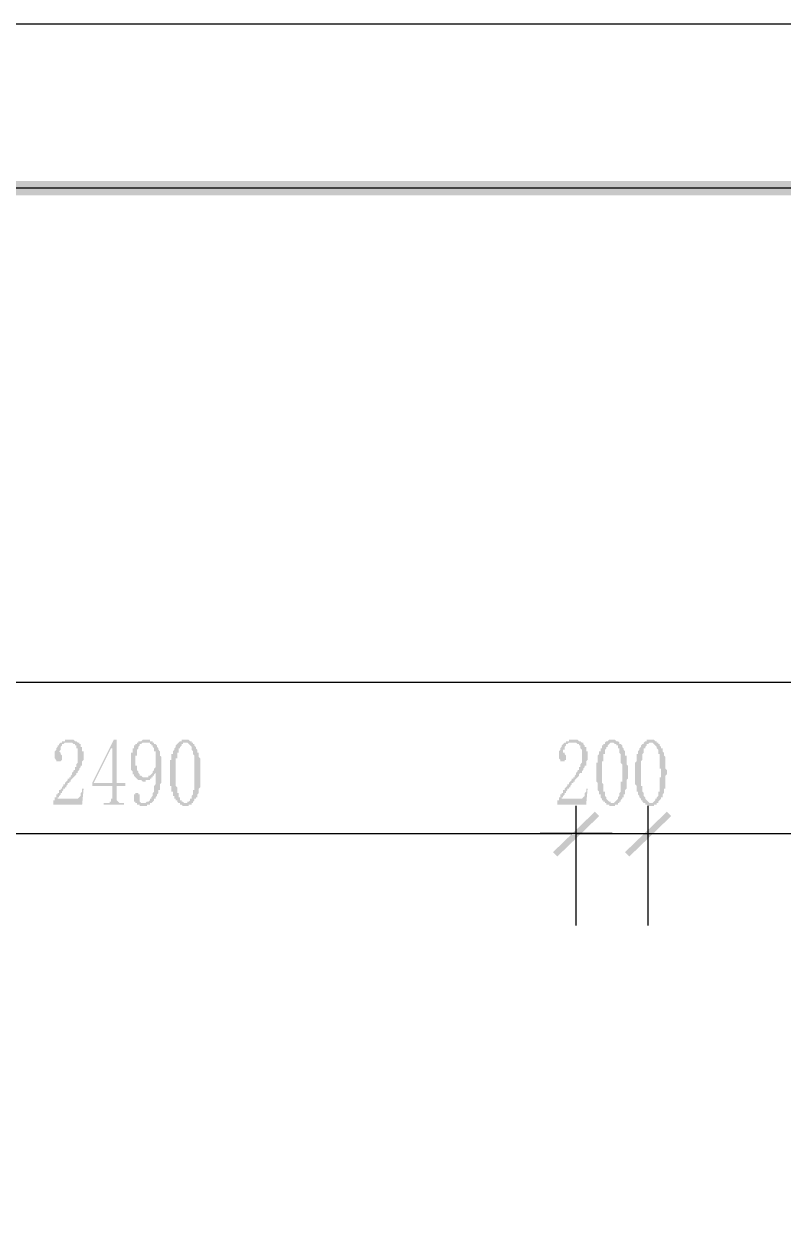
# Model space of a CAD drawing. Header units: inches. Extents: x 11 to 286, y 6 to 196.
# Drawn here: x 145.53 to 167.86, y 161.02 to 196.06 of the extents above; entities that cross this region are included whole.
import ezdxf

# ---------------------------------------------------------------- set-up
doc = ezdxf.new("R2010")
doc.units = ezdxf.units.IN
doc.header["$MEASUREMENT"] = 0
doc.layers.add('PDF_几何图形', color=7, linetype='Continuous')
doc.layers.add('PDF_实体填充', color=7, linetype='Continuous', true_color=0xffffff)

msp = doc.modelspace()

# ---------------------------------------------------------------- hatches: boundary and pattern name
at = {"layer": 'PDF_实体填充', "transparency": 33554559}
h = msp.add_hatch(color=7, dxfattribs=at)
h.paths.add_polyline_path([(254.734, 9.031), (254.31, 9.454), (14.661, 9.031)], flags=0)
h.paths.add_polyline_path([(254.31, 9.454), (14.661, 9.031), (15.085, 9.454)], flags=0)
h.paths.add_polyline_path([(14.661, 9.031), (15.085, 9.454), (14.661, 191.445)], flags=0)
h.paths.add_polyline_path([(15.085, 9.454), (14.661, 191.445), (15.085, 191.022)], flags=0)
h.paths.add_polyline_path([(14.661, 191.445), (15.085, 191.022), (254.734, 191.445)], flags=0)
h.paths.add_polyline_path([(15.085, 191.022), (254.734, 191.445), (254.31, 191.022)], flags=0)
h.paths.add_polyline_path([(254.734, 191.445), (254.31, 191.022), (254.734, 9.031)], flags=0)
h.paths.add_polyline_path([(254.31, 191.022), (254.734, 9.031), (254.31, 9.454), (254.31, 191.022)], flags=0)
for points in [[(147.122, 174.512), (147.122, 174.554), (147.122, 174.597), (147.122, 174.639), (147.122, 174.681), (147.122, 174.724), (147.122, 174.766), (147.08, 174.766), (147.08, 174.808), (147.08, 174.851), (147.038, 174.851), (147.038, 174.893), (146.995, 174.893), (146.953, 174.935), (146.911, 174.935), (146.868, 174.935), (146.826, 174.935), (146.784, 174.935), (146.741, 174.935), (146.699, 174.893), (146.657, 174.893), (146.657, 174.851), (146.614, 174.808), (146.614, 174.766), (146.614, 174.724), (146.572, 174.681), (146.614, 174.639), (146.614, 174.597), (146.657, 174.554), (146.657, 174.512), (146.657, 174.47), (146.657, 174.427), (146.614, 174.385), (146.572, 174.385), (146.53, 174.385), (146.487, 174.385), (146.487, 174.427), (146.445, 174.47), (146.445, 174.512), (146.445, 174.554), (146.445, 174.597), (146.445, 174.639), (146.445, 174.681), (146.487, 174.724), (146.487, 174.766), (146.53, 174.808), (146.53, 174.851), (146.572, 174.851), (146.572, 174.893), (146.614, 174.935), (146.657, 174.935), (146.657, 174.978), (146.699, 174.978), (146.741, 174.978), (146.741, 175.02), (146.784, 175.02), (146.826, 175.02), (146.868, 175.02), (146.911, 175.02), (146.953, 175.02), (146.995, 175.02), (147.038, 174.978), (147.08, 174.978), (147.122, 174.935), (147.165, 174.935), (147.165, 174.893), (147.207, 174.893), (147.207, 174.851), (147.207, 174.808), (147.249, 174.808), (147.249, 174.766), (147.249, 174.724), (147.249, 174.681), (147.292, 174.681), (147.292, 174.639), (147.292, 174.597), (147.292, 174.554), (147.292, 174.512), (147.292, 174.47), (147.292, 174.427), (147.249, 174.385), (147.249, 174.343), (147.249, 174.3), (147.249, 174.258), (147.207, 174.258), (147.207, 174.216), (147.165, 174.173), (147.165, 174.131), (147.122, 174.089), (147.122, 174.046), (147.08, 174.046), (147.08, 174.004), (147.038, 173.962), (146.995, 173.919), (146.953, 173.877), (146.911, 173.835), (146.911, 173.792), (146.868, 173.792), (146.868, 173.75), (146.826, 173.75), (146.826, 173.708), (146.784, 173.665), (146.784, 173.623), (146.741, 173.623), (146.741, 173.581), (146.699, 173.581), (146.699, 173.538), (146.657, 173.496), (146.657, 173.454), (146.614, 173.454), (146.614, 173.411), (146.572, 173.369), (146.572, 173.327), (146.53, 173.327), (146.53, 173.284), (147.038, 173.284), (147.08, 173.284), (147.122, 173.284), (147.165, 173.327), (147.207, 173.369), (147.207, 173.411), (147.207, 173.454), (147.249, 173.496), (147.249, 173.538), (147.249, 173.581), (147.292, 173.581), (147.249, 173.115), (146.403, 173.115), (146.403, 173.242), (146.445, 173.242), (146.445, 173.284), (146.445, 173.327), (146.487, 173.327), (146.487, 173.369), (146.487, 173.411), (146.53, 173.411), (146.53, 173.454), (146.572, 173.454), (146.572, 173.496), (146.572, 173.538), (146.614, 173.538), (146.614, 173.581), (146.657, 173.581), (146.657, 173.623), (146.699, 173.665), (146.699, 173.708), (146.741, 173.708), (146.741, 173.75), (146.784, 173.792), (146.826, 173.835), (146.826, 173.877), (146.868, 173.877), (146.868, 173.919), (146.911, 173.919), (146.911, 173.962), (146.953, 174.004), (146.953, 174.046), (146.995, 174.089), (146.995, 174.131), (147.038, 174.131), (147.038, 174.173), (147.038, 174.216), (147.08, 174.216), (147.08, 174.258), (147.08, 174.3), (147.122, 174.343), (147.122, 174.385), (147.122, 174.427), (147.122, 174.47)], [(161.939, 174.512), (161.939, 174.554), (161.939, 174.597), (161.939, 174.639), (161.939, 174.681), (161.939, 174.724), (161.897, 174.766), (161.897, 174.808), (161.897, 174.851), (161.854, 174.851), (161.854, 174.893), (161.812, 174.893), (161.77, 174.935), (161.727, 174.935), (161.685, 174.935), (161.643, 174.935), (161.6, 174.935), (161.558, 174.935), (161.516, 174.893), (161.473, 174.893), (161.473, 174.851), (161.431, 174.808), (161.431, 174.766), (161.431, 174.724), (161.389, 174.724), (161.389, 174.681), (161.389, 174.639), (161.431, 174.639), (161.431, 174.597), (161.473, 174.554), (161.473, 174.512), (161.473, 174.47), (161.473, 174.427), (161.431, 174.427), (161.431, 174.385), (161.389, 174.385), (161.346, 174.385), (161.304, 174.385), (161.304, 174.427), (161.262, 174.47), (161.262, 174.512), (161.262, 174.554), (161.262, 174.597), (161.262, 174.639), (161.262, 174.681), (161.304, 174.724), (161.304, 174.766), (161.346, 174.808), (161.346, 174.851), (161.389, 174.893), (161.431, 174.935), (161.473, 174.935), (161.473, 174.978), (161.516, 174.978), (161.558, 174.978), (161.558, 175.02), (161.6, 175.02), (161.643, 175.02), (161.685, 175.02), (161.727, 175.02), (161.77, 175.02), (161.812, 175.02), (161.854, 174.978), (161.897, 174.978), (161.939, 174.935), (161.981, 174.935), (161.981, 174.893), (162.024, 174.851), (162.024, 174.808), (162.066, 174.808), (162.066, 174.766), (162.066, 174.724), (162.066, 174.681), (162.108, 174.681), (162.108, 174.639), (162.108, 174.597), (162.108, 174.554), (162.108, 174.512), (162.108, 174.47), (162.108, 174.427), (162.066, 174.385), (162.066, 174.343), (162.066, 174.3), (162.066, 174.258), (162.024, 174.258), (162.024, 174.216), (161.981, 174.173), (161.981, 174.131), (161.939, 174.089), (161.939, 174.046), (161.897, 174.046), (161.854, 174.004), (161.854, 173.962), (161.812, 173.919), (161.77, 173.877), (161.727, 173.835), (161.727, 173.792), (161.685, 173.792), (161.685, 173.75), (161.643, 173.75), (161.643, 173.708), (161.6, 173.665), (161.6, 173.623), (161.558, 173.623), (161.558, 173.581), (161.516, 173.581), (161.516, 173.538), (161.473, 173.496), (161.473, 173.454), (161.431, 173.454), (161.431, 173.411), (161.389, 173.369), (161.389, 173.327), (161.346, 173.327), (161.346, 173.284), (161.854, 173.284), (161.897, 173.284), (161.939, 173.284), (161.981, 173.327), (162.024, 173.369), (162.024, 173.411), (162.024, 173.454), (162.066, 173.496), (162.066, 173.538), (162.066, 173.581), (162.108, 173.581), (162.066, 173.115), (161.219, 173.115), (161.219, 173.242), (161.262, 173.242), (161.262, 173.284), (161.262, 173.327), (161.304, 173.327), (161.304, 173.369), (161.304, 173.411), (161.346, 173.411), (161.346, 173.454), (161.389, 173.454), (161.389, 173.496), (161.389, 173.538), (161.431, 173.538), (161.431, 173.581), (161.473, 173.623), (161.516, 173.665), (161.516, 173.708), (161.558, 173.708), (161.558, 173.75), (161.6, 173.792), (161.643, 173.835), (161.643, 173.877), (161.685, 173.877), (161.685, 173.919), (161.727, 173.919), (161.727, 173.962), (161.77, 174.004), (161.77, 174.046), (161.812, 174.089), (161.812, 174.131), (161.854, 174.131), (161.854, 174.173), (161.854, 174.216), (161.897, 174.216), (161.897, 174.258), (161.897, 174.3), (161.939, 174.343), (161.939, 174.385), (161.939, 174.427), (161.939, 174.47)]]:
    msp.add_hatch(color=7, dxfattribs=at).paths.add_polyline_path(points, flags=0)
h = msp.add_hatch(color=7, dxfattribs=at)
h.paths.add_polyline_path([(148.265, 173.327), (148.265, 173.284), (148.265, 173.242), (148.265, 173.242), (148.308, 173.2), (148.308, 173.2), (148.308, 173.2), (148.35, 173.157), (148.35, 173.157), (148.392, 173.157), (148.392, 173.157), (148.477, 173.157), (148.477, 173.115), (147.884, 173.115), (147.884, 173.157), (147.969, 173.157), (148.011, 173.157), (148.054, 173.157), (148.054, 173.2), (148.096, 173.2), (148.096, 173.2), (148.096, 173.2), (148.096, 173.242), (148.096, 173.284), (148.138, 173.284), (148.138, 173.327), (148.138, 173.665), (147.546, 173.665), (147.546, 173.75), (148.181, 175.02), (148.265, 175.02), (148.265, 173.75), (148.519, 173.75), (148.519, 173.665), (148.265, 173.665), (148.265, 173.327)], flags=0)
h.paths.add_polyline_path([(148.096, 174.766), (147.588, 173.75), (148.138, 173.75), (148.138, 174.766), (148.096, 174.766), (148.096, 174.766)], flags=0)
h = msp.add_hatch(color=7, dxfattribs=at)
h.paths.add_polyline_path([(148.816, 174.427), (148.816, 174.385), (148.816, 174.343), (148.816, 174.3), (148.816, 174.258), (148.858, 174.258), (148.858, 174.216), (148.858, 174.173), (148.858, 174.173), (148.858, 174.131), (148.858, 174.131), (148.9, 174.089), (148.9, 174.089), (148.9, 174.046), (148.9, 174.046), (148.943, 174.004), (148.943, 174.004), (148.943, 173.962), (148.985, 173.962), (148.985, 173.962), (149.027, 173.919), (149.027, 173.919), (149.027, 173.919), (149.07, 173.919), (149.07, 173.919), (149.112, 173.919), (149.112, 173.919), (149.154, 173.919), (149.154, 173.919), (149.197, 173.919), (149.197, 173.919), (149.197, 173.962), (149.239, 173.962), (149.239, 173.962), (149.281, 174.004), (149.281, 174.004), (149.324, 174.046), (149.324, 174.046), (149.324, 174.046), (149.324, 174.089), (149.366, 174.131), (149.366, 174.131), (149.366, 174.173), (149.408, 174.216), (149.408, 174.216), (149.408, 174.258), (149.408, 174.258), (149.408, 174.3), (149.408, 174.3), (149.408, 174.343), (149.408, 174.343), (149.408, 174.385), (149.408, 174.427), (149.408, 174.47), (149.408, 174.47), (149.408, 174.512), (149.408, 174.554), (149.408, 174.554), (149.408, 174.597), (149.408, 174.639), (149.408, 174.639), (149.408, 174.681), (149.366, 174.681), (149.366, 174.724), (149.366, 174.766), (149.366, 174.766), (149.366, 174.766), (149.324, 174.808), (149.324, 174.851), (149.324, 174.851), (149.281, 174.851), (149.281, 174.893), (149.281, 174.893), (149.239, 174.893), (149.239, 174.935), (149.197, 174.935), (149.197, 174.935), (149.154, 174.935), (149.154, 174.935), (149.112, 174.935), (149.112, 174.935), (149.07, 174.935), (149.07, 174.935), (149.027, 174.935), (149.027, 174.935), (148.985, 174.893), (148.985, 174.893), (148.943, 174.893), (148.943, 174.851), (148.943, 174.851), (148.9, 174.808), (148.9, 174.808), (148.9, 174.808), (148.9, 174.766), (148.9, 174.766), (148.858, 174.724), (148.858, 174.724), (148.858, 174.681), (148.858, 174.639), (148.858, 174.639), (148.858, 174.597), (148.858, 174.554), (148.816, 174.554), (148.816, 174.512), (148.816, 174.47), (148.816, 174.47), (148.816, 174.427), (148.816, 174.427), (148.816, 174.427)], flags=0)
h.paths.add_polyline_path([(149.07, 173.792), (149.027, 173.792), (149.027, 173.792), (148.985, 173.835), (148.985, 173.835), (148.943, 173.835), (148.943, 173.835), (148.9, 173.835), (148.9, 173.835), (148.858, 173.877), (148.858, 173.877), (148.858, 173.877), (148.816, 173.919), (148.816, 173.919), (148.773, 173.962), (148.773, 173.962), (148.773, 173.962), (148.773, 174.004), (148.731, 174.004), (148.731, 174.046), (148.731, 174.046), (148.731, 174.089), (148.731, 174.089), (148.689, 174.131), (148.689, 174.131), (148.689, 174.173), (148.689, 174.216), (148.689, 174.216), (148.689, 174.258), (148.689, 174.3), (148.689, 174.343), (148.689, 174.343), (148.689, 174.385), (148.689, 174.385), (148.689, 174.427), (148.689, 174.47), (148.689, 174.47), (148.689, 174.512), (148.689, 174.554), (148.689, 174.554), (148.689, 174.597), (148.689, 174.639), (148.731, 174.639), (148.731, 174.681), (148.731, 174.724), (148.731, 174.724), (148.731, 174.766), (148.773, 174.766), (148.773, 174.808), (148.773, 174.808), (148.773, 174.851), (148.773, 174.851), (148.816, 174.851), (148.816, 174.893), (148.858, 174.893), (148.858, 174.935), (148.858, 174.935), (148.9, 174.935), (148.9, 174.978), (148.943, 174.978), (148.943, 174.978), (148.985, 174.978), (148.985, 174.978), (149.027, 175.02), (149.027, 175.02), (149.07, 175.02), (149.07, 175.02), (149.112, 175.02), (149.112, 175.02), (149.154, 175.02), (149.154, 175.02), (149.197, 175.02), (149.197, 175.02), (149.239, 175.02), (149.239, 174.978), (149.281, 174.978), (149.281, 174.978), (149.324, 174.978), (149.324, 174.935), (149.366, 174.935), (149.366, 174.935), (149.366, 174.893), (149.408, 174.893), (149.408, 174.893), (149.451, 174.851), (149.451, 174.851), (149.451, 174.808), (149.451, 174.808), (149.493, 174.766), (149.493, 174.766), (149.493, 174.724), (149.493, 174.724), (149.535, 174.681), (149.535, 174.681), (149.535, 174.639), (149.535, 174.639), (149.535, 174.597), (149.535, 174.597), (149.535, 174.554), (149.578, 174.512), (149.578, 174.512), (149.578, 174.47), (149.578, 174.427), (149.578, 174.427), (149.578, 174.385), (149.578, 174.343), (149.578, 174.3), (149.578, 174.3), (149.578, 174.258), (149.578, 174.216), (149.578, 174.173), (149.578, 174.173), (149.578, 174.131), (149.578, 174.089), (149.578, 174.046), (149.578, 174.046), (149.578, 174.004), (149.578, 173.962), (149.578, 173.919), (149.578, 173.919), (149.578, 173.877), (149.578, 173.835), (149.578, 173.835), (149.578, 173.792), (149.578, 173.75), (149.578, 173.75), (149.535, 173.708), (149.535, 173.665), (149.535, 173.665), (149.535, 173.623), (149.535, 173.623), (149.535, 173.581), (149.535, 173.538), (149.493, 173.538), (149.493, 173.496), (149.493, 173.496), (149.493, 173.454), (149.493, 173.454), (149.451, 173.411), (149.451, 173.411), (149.451, 173.369), (149.451, 173.369), (149.408, 173.327), (149.408, 173.327), (149.408, 173.284), (149.366, 173.284), (149.366, 173.242), (149.366, 173.242), (149.324, 173.2), (149.324, 173.2), (149.281, 173.157), (149.281, 173.157), (149.281, 173.157), (149.239, 173.157), (149.239, 173.115), (149.197, 173.115), (149.197, 173.115), (149.154, 173.115), (149.154, 173.073), (149.112, 173.073), (149.112, 173.073), (149.07, 173.073), (149.07, 173.073), (149.027, 173.073), (149.027, 173.073), (149.027, 173.073), (148.985, 173.073), (148.985, 173.073), (148.943, 173.073), (148.943, 173.115), (148.9, 173.115), (148.9, 173.115), (148.858, 173.115), (148.858, 173.157), (148.858, 173.157), (148.816, 173.157), (148.816, 173.2), (148.773, 173.2), (148.773, 173.242), (148.773, 173.242), (148.773, 173.284), (148.773, 173.284), (148.773, 173.327), (148.773, 173.327), (148.773, 173.327), (148.773, 173.369), (148.773, 173.411), (148.773, 173.411), (148.816, 173.411), (148.816, 173.454), (148.816, 173.454), (148.858, 173.454), (148.9, 173.454), (148.9, 173.454), (148.9, 173.411), (148.943, 173.411), (148.943, 173.369), (148.943, 173.369), (148.943, 173.327), (148.943, 173.284), (148.943, 173.284), (148.943, 173.242), (148.943, 173.242), (148.943, 173.242), (148.943, 173.2), (148.985, 173.157), (148.985, 173.157), (149.027, 173.157), (149.027, 173.157), (149.07, 173.157), (149.07, 173.157), (149.07, 173.157), (149.112, 173.157), (149.112, 173.157), (149.112, 173.157), (149.154, 173.2), (149.154, 173.2), (149.197, 173.2), (149.197, 173.2), (149.239, 173.242), (149.239, 173.242), (149.239, 173.284), (149.281, 173.284), (149.281, 173.327), (149.281, 173.327), (149.324, 173.369), (149.324, 173.369), (149.324, 173.411), (149.324, 173.411), (149.324, 173.411), (149.324, 173.454), (149.324, 173.454), (149.366, 173.496), (149.366, 173.496), (149.366, 173.538), (149.366, 173.538), (149.366, 173.581), (149.366, 173.623), (149.366, 173.623), (149.366, 173.665), (149.408, 173.708), (149.408, 173.708), (149.408, 173.75), (149.408, 173.792), (149.408, 173.792), (149.408, 173.835), (149.408, 173.877), (149.408, 173.919), (149.408, 173.919), (149.408, 173.962), (149.408, 174.004), (149.408, 174.046), (149.408, 174.089), (149.408, 174.131), (149.408, 174.131), (149.408, 174.089), (149.408, 174.089), (149.408, 174.046), (149.366, 174.004), (149.366, 174.004), (149.366, 173.962), (149.324, 173.962), (149.324, 173.919), (149.324, 173.919), (149.281, 173.919), (149.281, 173.877), (149.239, 173.877), (149.239, 173.877), (149.239, 173.835), (149.197, 173.835), (149.197, 173.835), (149.154, 173.835), (149.112, 173.835), (149.112, 173.792), (149.07, 173.792), (149.07, 173.792), (149.07, 173.792), (149.07, 173.792)], flags=0)
h = msp.add_hatch(color=7, dxfattribs=at)
h.paths.add_polyline_path([(150.297, 174.935), (150.255, 174.935), (150.255, 174.935), (150.213, 174.935), (150.213, 174.893), (150.213, 174.893), (150.17, 174.893), (150.17, 174.851), (150.17, 174.851), (150.128, 174.808), (150.128, 174.808), (150.128, 174.766), (150.086, 174.766), (150.086, 174.724), (150.086, 174.681), (150.086, 174.681), (150.086, 174.639), (150.043, 174.639), (150.043, 174.597), (150.043, 174.597), (150.043, 174.554), (150.043, 174.554), (150.043, 174.512), (150.043, 174.47), (150.001, 174.47), (150.001, 174.427), (150.001, 174.385), (150.001, 174.385), (150.001, 174.343), (150.001, 174.3), (150.001, 174.3), (150.001, 174.258), (150.001, 174.216), (150.001, 174.216), (150.001, 174.173), (150.001, 174.131), (150.001, 174.089), (150.001, 174.046), (150.001, 174.046), (150.001, 174.004), (150.001, 174.004), (150.001, 173.962), (150.001, 173.919), (150.001, 173.877), (150.001, 173.835), (150.001, 173.835), (150.001, 173.792), (150.001, 173.75), (150.001, 173.75), (150.001, 173.708), (150.001, 173.665), (150.001, 173.665), (150.043, 173.623), (150.043, 173.581), (150.043, 173.581), (150.043, 173.538), (150.043, 173.538), (150.043, 173.496), (150.043, 173.496), (150.043, 173.454), (150.086, 173.454), (150.086, 173.411), (150.086, 173.411), (150.086, 173.369), (150.086, 173.327), (150.128, 173.327), (150.128, 173.284), (150.128, 173.242), (150.17, 173.242), (150.17, 173.242), (150.17, 173.2), (150.213, 173.2), (150.213, 173.2), (150.255, 173.157), (150.255, 173.157), (150.255, 173.157), (150.297, 173.157), (150.297, 173.157), (150.34, 173.157), (150.34, 173.157), (150.34, 173.2), (150.382, 173.2), (150.382, 173.2), (150.424, 173.242), (150.424, 173.242), (150.424, 173.284), (150.467, 173.284), (150.467, 173.327), (150.467, 173.327), (150.467, 173.369), (150.509, 173.411), (150.509, 173.411), (150.509, 173.454), (150.509, 173.454), (150.509, 173.496), (150.509, 173.496), (150.509, 173.538), (150.551, 173.538), (150.551, 173.581), (150.551, 173.623), (150.551, 173.623), (150.551, 173.665), (150.551, 173.708), (150.551, 173.708), (150.551, 173.75), (150.551, 173.792), (150.551, 173.792), (150.551, 173.835), (150.551, 173.877), (150.551, 173.919), (150.551, 173.919), (150.551, 173.962), (150.551, 174.004), (150.551, 174.046), (150.551, 174.046), (150.551, 174.089), (150.551, 174.131), (150.551, 174.173), (150.551, 174.173), (150.551, 174.216), (150.551, 174.258), (150.551, 174.3), (150.551, 174.3), (150.551, 174.343), (150.551, 174.385), (150.551, 174.385), (150.551, 174.427), (150.551, 174.47), (150.551, 174.47), (150.551, 174.512), (150.551, 174.554), (150.551, 174.554), (150.509, 174.597), (150.509, 174.597), (150.509, 174.639), (150.509, 174.639), (150.509, 174.681), (150.509, 174.681), (150.509, 174.681), (150.467, 174.724), (150.467, 174.766), (150.467, 174.766), (150.467, 174.808), (150.424, 174.851), (150.424, 174.851), (150.424, 174.851), (150.382, 174.893), (150.382, 174.893), (150.382, 174.893), (150.34, 174.935), (150.34, 174.935), (150.297, 174.935), (150.297, 174.935), (150.297, 174.935), (150.297, 174.935)], flags=0)
h.paths.add_polyline_path([(150.297, 173.073), (150.255, 173.073), (150.255, 173.073), (150.213, 173.073), (150.213, 173.073), (150.17, 173.115), (150.17, 173.115), (150.128, 173.115), (150.128, 173.115), (150.128, 173.157), (150.086, 173.157), (150.086, 173.157), (150.043, 173.2), (150.043, 173.2), (150.043, 173.242), (150.001, 173.242), (150.001, 173.284), (149.959, 173.284), (149.959, 173.327), (149.959, 173.327), (149.959, 173.369), (149.916, 173.369), (149.916, 173.411), (149.916, 173.411), (149.916, 173.454), (149.916, 173.454), (149.916, 173.496), (149.874, 173.496), (149.874, 173.538), (149.874, 173.538), (149.874, 173.581), (149.874, 173.623), (149.874, 173.623), (149.874, 173.665), (149.832, 173.665), (149.832, 173.708), (149.832, 173.75), (149.832, 173.792), (149.832, 173.792), (149.832, 173.835), (149.832, 173.877), (149.832, 173.877), (149.832, 173.919), (149.832, 173.962), (149.832, 174.004), (149.832, 174.046), (149.832, 174.046), (149.832, 174.089), (149.832, 174.131), (149.832, 174.173), (149.832, 174.173), (149.832, 174.216), (149.832, 174.258), (149.832, 174.258), (149.832, 174.3), (149.832, 174.343), (149.832, 174.343), (149.832, 174.385), (149.832, 174.427), (149.874, 174.427), (149.874, 174.47), (149.874, 174.512), (149.874, 174.512), (149.874, 174.554), (149.874, 174.597), (149.916, 174.597), (149.916, 174.639), (149.916, 174.639), (149.916, 174.681), (149.916, 174.681), (149.959, 174.724), (149.959, 174.724), (149.959, 174.766), (149.959, 174.766), (150.001, 174.808), (150.001, 174.851), (150.001, 174.851), (150.043, 174.893), (150.043, 174.893), (150.043, 174.893), (150.086, 174.935), (150.086, 174.935), (150.128, 174.978), (150.128, 174.978), (150.128, 174.978), (150.17, 174.978), (150.17, 175.02), (150.213, 175.02), (150.213, 175.02), (150.255, 175.02), (150.255, 175.02), (150.297, 175.02), (150.297, 175.02), (150.34, 175.02), (150.34, 175.02), (150.382, 175.02), (150.382, 175.02), (150.424, 174.978), (150.424, 174.978), (150.424, 174.978), (150.467, 174.978), (150.467, 174.935), (150.509, 174.935), (150.509, 174.893), (150.509, 174.893), (150.551, 174.893), (150.551, 174.851), (150.594, 174.808), (150.594, 174.808), (150.594, 174.766), (150.594, 174.766), (150.636, 174.724), (150.636, 174.724), (150.636, 174.724), (150.636, 174.681), (150.636, 174.639), (150.678, 174.639), (150.678, 174.597), (150.678, 174.597), (150.678, 174.554), (150.678, 174.554), (150.678, 174.512), (150.721, 174.47), (150.721, 174.47), (150.721, 174.427), (150.721, 174.385), (150.721, 174.385), (150.721, 174.343), (150.721, 174.3), (150.721, 174.3), (150.721, 174.258), (150.721, 174.216), (150.721, 174.173), (150.721, 174.173), (150.721, 174.131), (150.721, 174.089), (150.721, 174.046), (150.721, 174.046), (150.721, 174.004), (150.721, 174.004), (150.721, 173.962), (150.721, 173.919), (150.721, 173.877), (150.721, 173.877), (150.721, 173.835), (150.721, 173.792), (150.721, 173.75), (150.721, 173.75), (150.721, 173.708), (150.721, 173.665), (150.721, 173.665), (150.721, 173.623), (150.678, 173.581), (150.678, 173.581), (150.678, 173.538), (150.678, 173.538), (150.678, 173.496), (150.678, 173.496), (150.678, 173.454), (150.636, 173.411), (150.636, 173.411), (150.636, 173.369), (150.636, 173.369), (150.636, 173.327), (150.594, 173.327), (150.594, 173.327), (150.594, 173.284), (150.551, 173.284), (150.551, 173.242), (150.551, 173.242), (150.509, 173.2), (150.509, 173.2), (150.509, 173.157), (150.467, 173.157), (150.467, 173.115), (150.424, 173.115), (150.424, 173.115), (150.382, 173.115), (150.382, 173.115), (150.382, 173.073), (150.34, 173.073), (150.34, 173.073), (150.297, 173.073), (150.297, 173.073), (150.297, 173.073), (150.297, 173.073)], flags=0)
h = msp.add_hatch(color=7, dxfattribs=at)
h.paths.add_polyline_path([(162.828, 174.935), (162.828, 174.935), (162.786, 174.935), (162.786, 174.935), (162.743, 174.893), (162.743, 174.893), (162.743, 174.893), (162.701, 174.851), (162.701, 174.851), (162.701, 174.808), (162.659, 174.808), (162.659, 174.766), (162.659, 174.766), (162.616, 174.724), (162.616, 174.681), (162.616, 174.681), (162.616, 174.639), (162.616, 174.639), (162.616, 174.597), (162.574, 174.597), (162.574, 174.554), (162.574, 174.554), (162.574, 174.512), (162.574, 174.47), (162.574, 174.47), (162.574, 174.427), (162.574, 174.385), (162.532, 174.385), (162.532, 174.343), (162.532, 174.3), (162.532, 174.3), (162.532, 174.258), (162.532, 174.216), (162.532, 174.216), (162.532, 174.173), (162.532, 174.131), (162.532, 174.089), (162.532, 174.046), (162.532, 174.046), (162.532, 174.004), (162.532, 174.004), (162.532, 173.962), (162.532, 173.919), (162.532, 173.877), (162.532, 173.835), (162.532, 173.835), (162.532, 173.792), (162.532, 173.75), (162.532, 173.75), (162.574, 173.708), (162.574, 173.665), (162.574, 173.665), (162.574, 173.623), (162.574, 173.581), (162.574, 173.581), (162.574, 173.538), (162.574, 173.538), (162.574, 173.496), (162.616, 173.496), (162.616, 173.454), (162.616, 173.454), (162.616, 173.411), (162.616, 173.411), (162.616, 173.369), (162.659, 173.327), (162.659, 173.327), (162.659, 173.284), (162.701, 173.242), (162.701, 173.242), (162.701, 173.242), (162.743, 173.2), (162.743, 173.2), (162.786, 173.2), (162.786, 173.157), (162.786, 173.157), (162.828, 173.157), (162.828, 173.157), (162.828, 173.157), (162.87, 173.157), (162.87, 173.157), (162.913, 173.2), (162.913, 173.2), (162.913, 173.2), (162.955, 173.242), (162.955, 173.242), (162.997, 173.284), (162.997, 173.284), (162.997, 173.327), (162.997, 173.327), (163.04, 173.369), (163.04, 173.411), (163.04, 173.411), (163.04, 173.454), (163.04, 173.454), (163.082, 173.496), (163.082, 173.496), (163.082, 173.538), (163.082, 173.538), (163.082, 173.581), (163.082, 173.623), (163.082, 173.623), (163.082, 173.665), (163.082, 173.708), (163.082, 173.708), (163.082, 173.75), (163.082, 173.792), (163.124, 173.792), (163.124, 173.835), (163.124, 173.877), (163.124, 173.919), (163.124, 173.919), (163.124, 173.962), (163.124, 174.004), (163.124, 174.046), (163.124, 174.046), (163.124, 174.089), (163.124, 174.131), (163.124, 174.173), (163.124, 174.173), (163.124, 174.216), (163.124, 174.258), (163.124, 174.3), (163.124, 174.3), (163.082, 174.343), (163.082, 174.385), (163.082, 174.385), (163.082, 174.427), (163.082, 174.47), (163.082, 174.47), (163.082, 174.512), (163.082, 174.554), (163.082, 174.554), (163.082, 174.597), (163.082, 174.597), (163.04, 174.639), (163.04, 174.639), (163.04, 174.681), (163.04, 174.681), (163.04, 174.681), (163.04, 174.724), (163.04, 174.766), (162.997, 174.766), (162.997, 174.808), (162.997, 174.851), (162.955, 174.851), (162.955, 174.851), (162.955, 174.893), (162.913, 174.893), (162.913, 174.893), (162.87, 174.935), (162.87, 174.935), (162.87, 174.935), (162.828, 174.935), (162.828, 174.935), (162.828, 174.935)], flags=0)
h.paths.add_polyline_path([(162.828, 173.073), (162.828, 173.073), (162.786, 173.073), (162.786, 173.073), (162.743, 173.073), (162.743, 173.115), (162.701, 173.115), (162.701, 173.115), (162.659, 173.115), (162.659, 173.157), (162.616, 173.157), (162.616, 173.157), (162.616, 173.2), (162.574, 173.2), (162.574, 173.242), (162.532, 173.242), (162.532, 173.284), (162.532, 173.284), (162.489, 173.327), (162.489, 173.327), (162.489, 173.369), (162.489, 173.369), (162.489, 173.411), (162.447, 173.411), (162.447, 173.454), (162.447, 173.454), (162.447, 173.496), (162.447, 173.496), (162.405, 173.538), (162.405, 173.538), (162.405, 173.581), (162.405, 173.623), (162.405, 173.623), (162.405, 173.665), (162.405, 173.665), (162.405, 173.708), (162.405, 173.75), (162.362, 173.792), (162.362, 173.792), (162.362, 173.835), (162.362, 173.877), (162.362, 173.877), (162.362, 173.919), (162.362, 173.962), (162.362, 174.004), (162.362, 174.046), (162.362, 174.046), (162.362, 174.089), (162.362, 174.131), (162.362, 174.173), (162.362, 174.173), (162.362, 174.216), (162.362, 174.258), (162.362, 174.258), (162.362, 174.3), (162.362, 174.343), (162.405, 174.343), (162.405, 174.385), (162.405, 174.427), (162.405, 174.427), (162.405, 174.47), (162.405, 174.512), (162.405, 174.512), (162.405, 174.554), (162.447, 174.597), (162.447, 174.597), (162.447, 174.639), (162.447, 174.639), (162.447, 174.681), (162.489, 174.681), (162.489, 174.724), (162.489, 174.724), (162.489, 174.766), (162.532, 174.766), (162.532, 174.808), (162.532, 174.851), (162.574, 174.851), (162.574, 174.893), (162.574, 174.893), (162.616, 174.893), (162.616, 174.935), (162.616, 174.935), (162.659, 174.978), (162.659, 174.978), (162.701, 174.978), (162.701, 174.978), (162.743, 175.02), (162.743, 175.02), (162.786, 175.02), (162.786, 175.02), (162.828, 175.02), (162.828, 175.02), (162.828, 175.02), (162.87, 175.02), (162.87, 175.02), (162.913, 175.02), (162.913, 175.02), (162.955, 174.978), (162.955, 174.978), (162.997, 174.978), (162.997, 174.978), (163.04, 174.935), (163.04, 174.935), (163.04, 174.893), (163.082, 174.893), (163.082, 174.893), (163.124, 174.851), (163.124, 174.808), (163.124, 174.808), (163.167, 174.766), (163.167, 174.766), (163.167, 174.724), (163.167, 174.724), (163.167, 174.724), (163.209, 174.681), (163.209, 174.639), (163.209, 174.639), (163.209, 174.597), (163.209, 174.597), (163.209, 174.554), (163.251, 174.554), (163.251, 174.512), (163.251, 174.47), (163.251, 174.47), (163.251, 174.427), (163.251, 174.385), (163.251, 174.385), (163.251, 174.343), (163.251, 174.3), (163.251, 174.3), (163.294, 174.258), (163.294, 174.216), (163.294, 174.173), (163.294, 174.173), (163.294, 174.131), (163.294, 174.089), (163.294, 174.046), (163.294, 174.046), (163.294, 174.004), (163.294, 174.004), (163.294, 173.962), (163.294, 173.919), (163.294, 173.877), (163.294, 173.877), (163.251, 173.835), (163.251, 173.792), (163.251, 173.75), (163.251, 173.75), (163.251, 173.708), (163.251, 173.665), (163.251, 173.665), (163.251, 173.623), (163.251, 173.581), (163.251, 173.581), (163.209, 173.538), (163.209, 173.538), (163.209, 173.496), (163.209, 173.496), (163.209, 173.454), (163.209, 173.411), (163.167, 173.411), (163.167, 173.369), (163.167, 173.369), (163.167, 173.327), (163.167, 173.327), (163.124, 173.327), (163.124, 173.284), (163.124, 173.284), (163.082, 173.242), (163.082, 173.242), (163.082, 173.2), (163.04, 173.2), (163.04, 173.157), (162.997, 173.157), (162.997, 173.115), (162.997, 173.115), (162.955, 173.115), (162.955, 173.115), (162.913, 173.115), (162.913, 173.073), (162.87, 173.073), (162.87, 173.073), (162.828, 173.073), (162.828, 173.073), (162.828, 173.073), (162.828, 173.073)], flags=0)
h = msp.add_hatch(color=7, dxfattribs=at)
h.paths.add_polyline_path([(163.971, 174.935), (163.929, 174.935), (163.929, 174.935), (163.929, 174.935), (163.886, 174.893), (163.886, 174.893), (163.844, 174.893), (163.844, 174.851), (163.844, 174.851), (163.802, 174.808), (163.802, 174.808), (163.802, 174.766), (163.759, 174.766), (163.759, 174.724), (163.759, 174.681), (163.759, 174.681), (163.759, 174.639), (163.759, 174.639), (163.717, 174.597), (163.717, 174.597), (163.717, 174.554), (163.717, 174.554), (163.717, 174.512), (163.717, 174.47), (163.717, 174.47), (163.717, 174.427), (163.675, 174.385), (163.675, 174.385), (163.675, 174.343), (163.675, 174.3), (163.675, 174.3), (163.675, 174.258), (163.675, 174.216), (163.675, 174.216), (163.675, 174.173), (163.675, 174.131), (163.675, 174.089), (163.675, 174.046), (163.675, 174.046), (163.675, 174.004), (163.675, 174.004), (163.675, 173.962), (163.675, 173.919), (163.675, 173.877), (163.675, 173.835), (163.675, 173.835), (163.675, 173.792), (163.675, 173.75), (163.675, 173.75), (163.675, 173.708), (163.675, 173.665), (163.717, 173.665), (163.717, 173.623), (163.717, 173.581), (163.717, 173.581), (163.717, 173.538), (163.717, 173.538), (163.717, 173.496), (163.717, 173.496), (163.759, 173.454), (163.759, 173.454), (163.759, 173.411), (163.759, 173.411), (163.759, 173.369), (163.802, 173.327), (163.802, 173.327), (163.802, 173.284), (163.844, 173.242), (163.844, 173.242), (163.844, 173.242), (163.886, 173.2), (163.886, 173.2), (163.886, 173.2), (163.929, 173.157), (163.929, 173.157), (163.971, 173.157), (163.971, 173.157), (163.971, 173.157), (164.013, 173.157), (164.013, 173.157), (164.056, 173.2), (164.056, 173.2), (164.056, 173.2), (164.098, 173.242), (164.098, 173.242), (164.098, 173.284), (164.14, 173.284), (164.14, 173.327), (164.14, 173.327), (164.183, 173.369), (164.183, 173.411), (164.183, 173.411), (164.183, 173.454), (164.183, 173.454), (164.183, 173.496), (164.225, 173.496), (164.225, 173.538), (164.225, 173.538), (164.225, 173.581), (164.225, 173.623), (164.225, 173.623), (164.225, 173.665), (164.225, 173.708), (164.225, 173.708), (164.225, 173.75), (164.225, 173.792), (164.225, 173.792), (164.225, 173.835), (164.225, 173.877), (164.225, 173.919), (164.267, 173.919), (164.267, 173.962), (164.267, 174.004), (164.267, 174.046), (164.267, 174.046), (164.267, 174.089), (164.267, 174.131), (164.267, 174.173), (164.225, 174.173), (164.225, 174.216), (164.225, 174.258), (164.225, 174.3), (164.225, 174.3), (164.225, 174.343), (164.225, 174.385), (164.225, 174.385), (164.225, 174.427), (164.225, 174.47), (164.225, 174.47), (164.225, 174.512), (164.225, 174.554), (164.225, 174.554), (164.225, 174.597), (164.183, 174.597), (164.183, 174.639), (164.183, 174.639), (164.183, 174.681), (164.183, 174.681), (164.183, 174.681), (164.183, 174.724), (164.14, 174.766), (164.14, 174.766), (164.14, 174.808), (164.098, 174.851), (164.098, 174.851), (164.098, 174.851), (164.056, 174.893), (164.056, 174.893), (164.056, 174.893), (164.013, 174.935), (164.013, 174.935), (163.971, 174.935), (163.971, 174.935), (163.971, 174.935), (163.971, 174.935)], flags=0)
h.paths.add_polyline_path([(163.971, 173.073), (163.929, 173.073), (163.929, 173.073), (163.886, 173.073), (163.886, 173.073), (163.844, 173.115), (163.844, 173.115), (163.844, 173.115), (163.802, 173.115), (163.802, 173.157), (163.759, 173.157), (163.759, 173.157), (163.717, 173.2), (163.717, 173.2), (163.717, 173.242), (163.675, 173.242), (163.675, 173.284), (163.675, 173.284), (163.632, 173.327), (163.632, 173.327), (163.632, 173.369), (163.632, 173.369), (163.59, 173.411), (163.59, 173.411), (163.59, 173.454), (163.59, 173.454), (163.59, 173.496), (163.548, 173.496), (163.548, 173.538), (163.548, 173.538), (163.548, 173.581), (163.548, 173.623), (163.548, 173.623), (163.548, 173.665), (163.548, 173.665), (163.505, 173.708), (163.505, 173.75), (163.505, 173.792), (163.505, 173.792), (163.505, 173.835), (163.505, 173.877), (163.505, 173.877), (163.505, 173.919), (163.505, 173.962), (163.505, 174.004), (163.505, 174.046), (163.505, 174.046), (163.505, 174.089), (163.505, 174.131), (163.505, 174.173), (163.505, 174.173), (163.505, 174.216), (163.505, 174.258), (163.505, 174.258), (163.505, 174.3), (163.505, 174.343), (163.505, 174.343), (163.548, 174.385), (163.548, 174.427), (163.548, 174.427), (163.548, 174.47), (163.548, 174.512), (163.548, 174.512), (163.548, 174.554), (163.548, 174.597), (163.59, 174.597), (163.59, 174.639), (163.59, 174.639), (163.59, 174.681), (163.59, 174.681), (163.632, 174.724), (163.632, 174.724), (163.632, 174.766), (163.632, 174.766), (163.675, 174.808), (163.675, 174.851), (163.675, 174.851), (163.717, 174.893), (163.717, 174.893), (163.759, 174.893), (163.759, 174.935), (163.759, 174.935), (163.802, 174.978), (163.802, 174.978), (163.844, 174.978), (163.844, 174.978), (163.844, 175.02), (163.886, 175.02), (163.886, 175.02), (163.929, 175.02), (163.929, 175.02), (163.971, 175.02), (163.971, 175.02), (164.013, 175.02), (164.013, 175.02), (164.056, 175.02), (164.056, 175.02), (164.098, 174.978), (164.098, 174.978), (164.14, 174.978), (164.14, 174.978), (164.14, 174.935), (164.183, 174.935), (164.183, 174.893), (164.225, 174.893), (164.225, 174.893), (164.225, 174.851), (164.267, 174.808), (164.267, 174.808), (164.267, 174.766), (164.31, 174.766), (164.31, 174.724), (164.31, 174.724), (164.31, 174.724), (164.31, 174.681), (164.352, 174.639), (164.352, 174.639), (164.352, 174.597), (164.352, 174.597), (164.352, 174.554), (164.352, 174.554), (164.394, 174.512), (164.394, 174.47), (164.394, 174.47), (164.394, 174.427), (164.394, 174.385), (164.394, 174.385), (164.394, 174.343), (164.394, 174.3), (164.394, 174.3), (164.394, 174.258), (164.394, 174.216), (164.394, 174.173), (164.394, 174.173), (164.437, 174.131), (164.437, 174.089), (164.437, 174.046), (164.437, 174.046), (164.437, 174.004), (164.437, 174.004), (164.394, 173.962), (164.394, 173.919), (164.394, 173.877), (164.394, 173.877), (164.394, 173.835), (164.394, 173.792), (164.394, 173.75), (164.394, 173.75), (164.394, 173.708), (164.394, 173.665), (164.394, 173.665), (164.394, 173.623), (164.394, 173.581), (164.352, 173.581), (164.352, 173.538), (164.352, 173.538), (164.352, 173.496), (164.352, 173.496), (164.352, 173.454), (164.31, 173.411), (164.31, 173.411), (164.31, 173.369), (164.31, 173.369), (164.31, 173.327), (164.31, 173.327), (164.267, 173.327), (164.267, 173.284), (164.267, 173.284), (164.225, 173.242), (164.225, 173.242), (164.183, 173.2), (164.183, 173.2), (164.183, 173.157), (164.14, 173.157), (164.14, 173.115), (164.098, 173.115), (164.098, 173.115), (164.098, 173.115), (164.056, 173.115), (164.056, 173.073), (164.013, 173.073), (164.013, 173.073), (163.971, 173.073), (163.971, 173.073), (163.971, 173.073), (163.971, 173.073)], flags=0)
h = msp.add_hatch(color=7, dxfattribs=at)
h.paths.add_polyline_path([(162.447, 172.776), (162.32, 172.903), (161.219, 171.591)], flags=0)
h.paths.add_polyline_path([(162.32, 172.903), (161.219, 171.591), (161.092, 171.718), (162.32, 172.903)], flags=0)
h = msp.add_hatch(color=7, dxfattribs=at)
h.paths.add_polyline_path([(162.447, 172.776), (162.32, 172.903), (161.219, 171.591)], flags=0)
h.paths.add_polyline_path([(162.32, 172.903), (161.219, 171.591), (161.092, 171.718), (162.32, 172.903)], flags=0)
h = msp.add_hatch(color=7, dxfattribs=at)
h.paths.add_polyline_path([(163.209, 171.718), (163.336, 171.591), (164.437, 172.903)], flags=0)
h.paths.add_polyline_path([(163.336, 171.591), (164.437, 172.903), (164.564, 172.776), (163.336, 171.591)], flags=0)
h = msp.add_hatch(color=7, dxfattribs=at)
h.paths.add_polyline_path([(163.209, 171.718), (163.336, 171.591), (164.437, 172.903)], flags=0)
h.paths.add_polyline_path([(163.336, 171.591), (164.437, 172.903), (164.564, 172.776), (163.336, 171.591)], flags=0)

# ---------------------------------------------------------------- linework, layer by layer
at = {"layer": 'PDF_几何图形'}
for p, q in [((68.763, 176.713), (184.757, 176.713)), ((161.77, 169.559), (161.77, 173.073)), ((161.77, 169.559), (161.77, 173.073)), ((163.886, 169.559), (163.886, 173.073)), ((163.886, 169.559), (163.886, 173.073)), ((135.523, 172.268), (161.643, 172.268)), ((162.828, 172.268), (160.711, 172.268)), ((162.828, 172.268), (160.711, 172.268)), ((161.643, 172.268), (161.516, 172.268)), ((161.77, 172.268), (163.886, 172.268)), ((162.828, 172.268), (164.945, 172.268)), ((162.828, 172.268), (164.945, 172.268)), ((164.013, 172.268), (164.14, 172.268)), ((164.013, 172.268), (184.757, 172.268))]:
    msp.add_line(p, q, dxfattribs=at)
for points in [[(10.767, 196.06), (286.103, 196.06), (286.103, 5.644), (10.767, 5.644)], [(14.873, 23.467), (254.522, 23.467), (254.522, 191.234), (14.873, 191.234)]]:
    msp.add_lwpolyline(points, close=True, dxfattribs=at)

doc.saveas('drawing.dxf')
